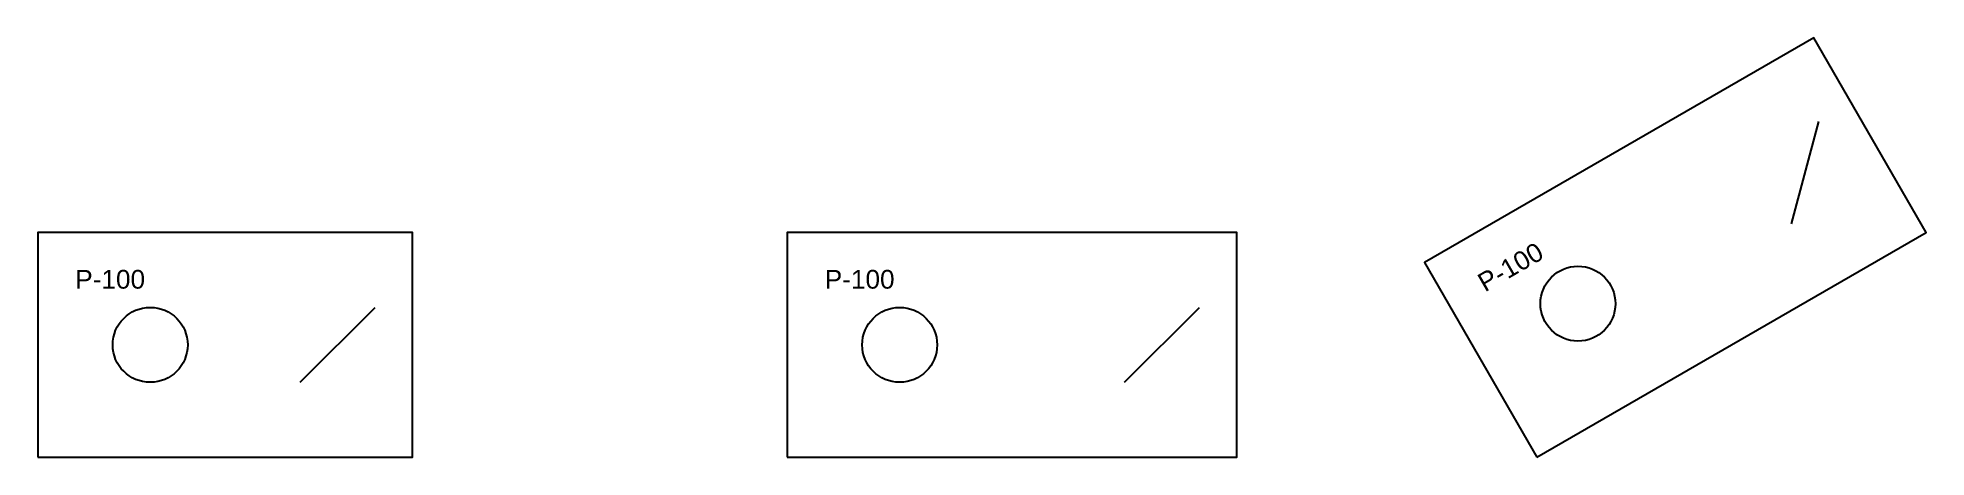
# Model space of a CAD drawing. Header units: inches. Extents: x 0 to 504, y 0 to 112.
import ezdxf

# ---------------------------------------------------------------- set-up
doc = ezdxf.new("R2010")
doc.units = ezdxf.units.IN
doc.header["$MEASUREMENT"] = 0
doc.styles.get("Standard").update_dxf_attribs({"font": 'arial.ttf'})

# ---------------------------------------------------------------- blocks, each defined once
blk = doc.blocks.new('P30_CONSTRAINT_WIDTH')
blk.add_line((70, 20), (90, 40))
blk.add_lwpolyline([(0, 0), (100, 0), (100, 60), (0, 60)], close=True)
blk.add_circle((30, 30), 10)
blk.add_attdef('TAG1', (10, 45), '', height=5)
blk = doc.blocks.new('*U10')
blk.add_line((90, 20), (110, 40))
blk.add_lwpolyline([(0, 0), (120, 0), (120, 60), (0, 60)], close=True)
blk.add_circle((30, 30), 10)
blk.add_attdef('TAG1', (10, 45), '', height=5)
blk = doc.blocks.new('*U13')
blk.add_line((90, 20), (110, 40))
blk.add_lwpolyline([(0, 0), (120, 0), (120, 60), (0, 60)], close=True)
blk.add_circle((30, 30), 10)
blk.add_attdef('TAG1', (10, 45), '', height=5)

msp = doc.modelspace()

# ---------------------------------------------------------------- block references
at = {"rotation": 30}
msp.add_blockref('*U13', (400, 0), dxfattribs=at).add_auto_attribs({'TAG1': 'P-100'})
for name, p in [('P30_CONSTRAINT_WIDTH', (0, 0)), ('*U10', (200, 0))]:
    msp.add_blockref(name, p).add_auto_attribs({'TAG1': 'P-100'})

doc.saveas('drawing.dxf')
